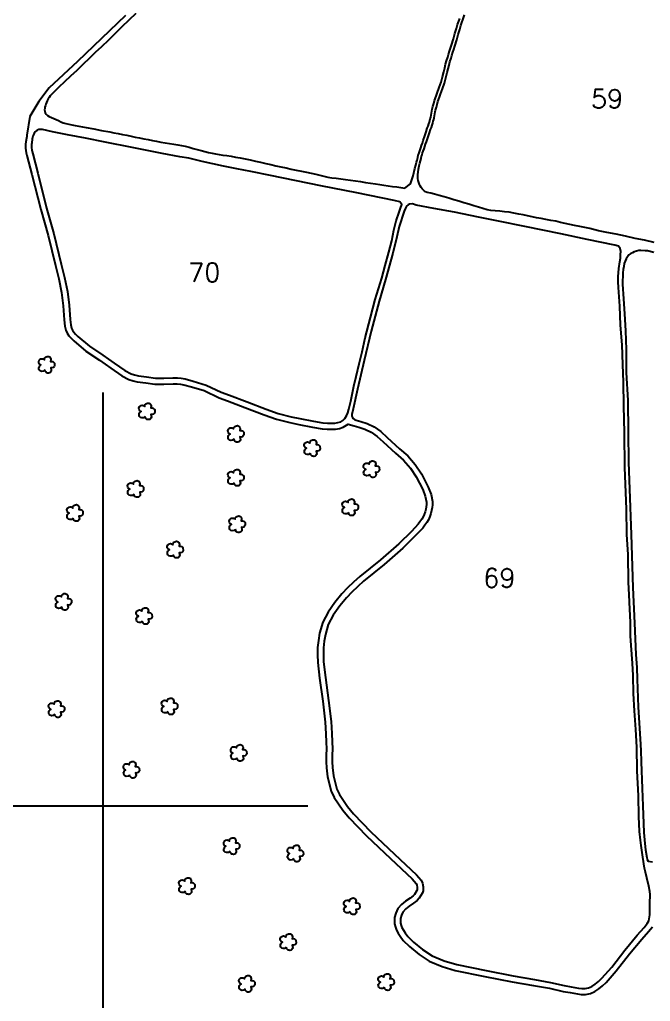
# Model space of a CAD drawing. Extents: x 753852 to 757564, y 7817516 to 7820141.
# Drawn here: x 754378 to 754925, y 7818280 to 7819131 of the extents above; entities that cross this region are included whole.
import ezdxf

# ---------------------------------------------------------------- set-up
doc = ezdxf.new("R2010")
doc.units = 0
doc.header["$MEASUREMENT"] = 0
doc.linetypes.add('CONTINUO', pattern=[0])
for name, color, linetype in [('0114000435', 1, 'Continuous'), ('_SIMBOLO ARVORE', 118, 'Continuous'), ('MALHA', 8, 'Continuous'), ('TEXTO_NUN_TAL', 7, 'Continuous')]:
    doc.layers.add(name, color=color, linetype=linetype)
for name, color, linetype, lineweight in [('0114000435057', 5, 'Continuous', 25), ('0114000435059', 5, 'Continuous', 25), ('0114000435068', 5, 'Continuous', 25), ('0114000435069', 5, 'Continuous', 25), ('0114000435070', 5, 'Continuous', 25)]:
    doc.layers.add(name, color=color, linetype=linetype, lineweight=lineweight)
doc.styles.add('ROMANS', font='romans')

msp = doc.modelspace()

# ---------------------------------------------------------------- linework, layer by layer
at = {"layer": '0114000435', "linetype": 'ByBlock'}
msp.add_lwpolyline([(754469.66, 7819134.79), (754428.24, 7819094.71), (754403.63, 7819071.91), (754394.74, 7819060.28), (754386.9, 7819047.19), (754384.12, 7819031.03), (754384.23, 7819030.42), (754384.1, 7819029.8), (754383.86, 7819028.28), (754383.41, 7819025.11), (754383.19, 7819023.22), (754383.16, 7819019.66), (754383.41, 7819017.66), (754383.75, 7819015.8), (754384.29, 7819013.54), (754388.61, 7818996.84), (754396.32, 7818966.48), (754402.71, 7818944.07), (754409.05, 7818918.06), (754411.87, 7818906.46), (754414.34, 7818894.61), (754415.73, 7818883.22), (754416.63, 7818870.93), (754417.13, 7818865.65), (754418.08, 7818862.14), (754419.07, 7818859.54), (754420.76, 7818857.14), (754422.62, 7818854.98), (754424.91, 7818852.74), (754435.33, 7818843.94), (754447.29, 7818836.14), (754457.01, 7818829.16), (754466.45, 7818822.52), (754472.72, 7818819.25), (754476.27, 7818818.25), (754479.98, 7818817.4), (754487.31, 7818816.37), (754495.3, 7818815.18), (754503.02, 7818815.22), (754510.95, 7818815.65), (754514.49, 7818815.69), (754517.3, 7818815.33), (754520.2, 7818814.78), (754526.95, 7818812.92), (754537.87, 7818809.63), (754550.79, 7818803.39), (754558.2, 7818800.79), (754573.24, 7818794.98), (754589.98, 7818788.62), (754600.59, 7818784.98), (754612.06, 7818782), (754619.81, 7818780.32), (754631.76, 7818778.01), (754640.19, 7818776.64), (754644.37, 7818776.28), (754648.14, 7818776.13), (754651.71, 7818776.31), (754655.16, 7818776.9), (754658.44, 7818778.03), (754662.69, 7818780.7), (754668, 7818779.26), (754672.04, 7818778.05), (754677.23, 7818776.32), (754682.55, 7818773.69), (754687.77, 7818770.05), (754693, 7818765.29), (754703.74, 7818755.42), (754710.73, 7818749.33), (754716.75, 7818742.52), (754721.69, 7818735.02), (754727.35, 7818723.89), (754729.48, 7818718.31), (754730.5, 7818713.06), (754730.48, 7818711.04), (754730.29, 7818708.97), (754729.94, 7818706.82), (754729.42, 7818704.6), (754728.64, 7818702.36), (754727.68, 7818700.2), (754726.5, 7818698.26), (754724.91, 7818696.11), (754723.27, 7818693.93), (754717.44, 7818687.64), (754706.58, 7818676.9), (754690.57, 7818663.04), (754672.71, 7818648.56), (754667.45, 7818643.81), (754662.14, 7818638.75), (754657.22, 7818633.6), (754651.22, 7818626.19), (754645.26, 7818617.73), (754640.65, 7818608.98), (754637.88, 7818599.47), (754636.87, 7818593.19), (754636.25, 7818587.19), (754635.99, 7818580.83), (754636.27, 7818574.12), (754637.83, 7818560.46), (754640.62, 7818540.61), (754642.7, 7818522.52), (754643.24, 7818512.32), (754643.6, 7818504.98), (754643.83, 7818499.25), (754643.74, 7818493.86), (754643.6, 7818488.07), (754643.81, 7818482.73), (754644.91, 7818474.88), (754648.08, 7818462.54), (754650.64, 7818457.25), (754658.05, 7818446.08), (754663.49, 7818439.47), (754678.69, 7818423.76), (754699.31, 7818404.2), (754718.27, 7818386.56), (754721.63, 7818382.56), (754722.24, 7818381.29), (754722.53, 7818379.51), (754722.46, 7818377.17), (754722.27, 7818376.67), (754720.18, 7818373.1), (754718.9, 7818371.77), (754716.31, 7818369.76), (754712.39, 7818367.2), (754709.03, 7818364.45), (754705.86, 7818360.81), (754703.88, 7818356.99), (754702.97, 7818353.22), (754702.76, 7818350.61), (754702.96, 7818347.62), (754703.62, 7818344.67), (754704.54, 7818342.24), (754706.02, 7818339.56), (754707.69, 7818336.89), (754710.43, 7818333.21), (754715.72, 7818327.97), (754724.18, 7818321.12), (754732.94, 7818315.35), (754744.03, 7818310.57), (754755.49, 7818307.27), (754781.18, 7818302.03), (754804.75, 7818297.34), (754823.16, 7818294.29), (754837.05, 7818291.81), (754848.93, 7818289.15), (754854.92, 7818288.04), (754861.38, 7818286.87), (754864.66, 7818286.45), (754868.39, 7818286.28), (754872.6, 7818287.16), (754876.3, 7818288.94), (754879.88, 7818291.23), (754883.13, 7818293.93), (754886.16, 7818296.86), (754895.03, 7818306.83), (754906.51, 7818321.69), (754917.05, 7818334.34), (754923.04, 7818341.05), (754926.28, 7818345.07)], dxfattribs=at)
at = {"layer": '0114000435057'}
msp.add_lwpolyline([(754478.82, 7819136.3), (754472.58, 7819130.55), (754466.43, 7819124.89), (754460.73, 7819119.13), (754454.89, 7819113.24), (754449.01, 7819107.69), (754443.58, 7819102.62), (754438.27, 7819097.59), (754433, 7819092.52), (754427.61, 7819087.14), (754422.04, 7819082.06), (754416.79, 7819077.17), (754412.04, 7819072.55), (754407.86, 7819068.54), (754406.09, 7819066.8), (754404.6, 7819065.19), (754403.53, 7819063.75), (754402.73, 7819062.36), (754401.98, 7819060.78), (754401.36, 7819059.31), (754400.8, 7819058.01), (754400.38, 7819056.6), (754399.97, 7819055.21), (754399.71, 7819054.1), (754399.58, 7819052.99), (754399.72, 7819051.79), (754400.1, 7819050.49), (754400.88, 7819049.23), (754402.22, 7819048.09), (754403.73, 7819047.26), (754405.56, 7819046.45), (754407.6, 7819045.55), (754409.6, 7819044.61), (754411.56, 7819043.63), (754413.62, 7819042.63), (754415.64, 7819041.83), (754417.94, 7819041.14), (754420.57, 7819040.54), (754423.27, 7819040), (754426.1, 7819039.4), (754429.19, 7819038.8), (754435.8, 7819037.67), (754442.4, 7819036.48), (754449.02, 7819035.2), (754456.06, 7819033.8), (754459.64, 7819033.1), (754463.29, 7819032.4), (754467.03, 7819031.71), (754470.82, 7819030.96), (754474.55, 7819030.14), (754478.22, 7819029.34), (754481.84, 7819028.63), (754485.59, 7819027.92), (754489.44, 7819027.17), (754493.22, 7819026.38), (754496.74, 7819025.73), (754500.29, 7819025.07), (754504.05, 7819024.43), (754507.95, 7819023.78), (754511.67, 7819023.16), (754515.02, 7819022.61), (754518.16, 7819022.13), (754521.47, 7819021.47), (754524.87, 7819020.57), (754528.31, 7819019.57), (754531.87, 7819018.61), (754535.33, 7819017.67), (754538.54, 7819016.88), (754541.63, 7819016.01), (754544.76, 7819015.28), (754547.86, 7819014.72), (754550.92, 7819014.19), (754554.08, 7819013.79), (754557.52, 7819013.35), (754561.34, 7819012.74), (754565.2, 7819012), (754569.03, 7819011.25), (754573.32, 7819010.42), (754577.84, 7819009.52), (754582.32, 7819008.56), (754586.8, 7819007.54), (754591.28, 7819006.52), (754595.63, 7819005.54), (754600.02, 7819004.5), (754604.43, 7819003.55), (754608.83, 7819002.61), (754613.19, 7819001.63), (754617.69, 7819000.68), (754622.25, 7818999.72), (754626.46, 7818998.89), (754630.57, 7818998.07), (754634.53, 7818997.19), (754638.08, 7818996.29), (754641.48, 7818995.36), (754644.94, 7818994.58), (754648.47, 7818994.11), (754652.31, 7818993.71), (754656.27, 7818993.23), (754660.36, 7818992.66), (754664.6, 7818992.02), (754669, 7818991.4), (754673.42, 7818990.75), (754677.78, 7818990.11), (754682.15, 7818989.46), (754686.31, 7818988.83), (754690.06, 7818988.23), (754693.69, 7818987.66), (754697.34, 7818987.15), (754701.17, 7818986.6), (754704.85, 7818986.14), (754708.39, 7818985.67), (754711.77, 7818985.19), (754716.65, 7818988.87), (754719.1, 7818995.88), (754720.6, 7819002.01), (754721.22, 7819005.1), (754721.87, 7819007.58), (754722.39, 7819009.49), (754722.95, 7819011.64), (754723.43, 7819013.57), (754723.91, 7819014.96), (754724.38, 7819016.53), (754724.95, 7819018.18), (754725.58, 7819020.18), (754726.24, 7819022.2), (754726.96, 7819024.22), (754727.73, 7819026.34), (754729.1, 7819030.44), (754730.28, 7819033.95), (754731.26, 7819036.99), (754731.96, 7819038.81), (754732.63, 7819040.79), (754733.17, 7819042.32), (754733.57, 7819043.77), (754733.88, 7819045.14), (754734.19, 7819046.71), (754734.51, 7819048.43), (754734.83, 7819050.14), (754735.12, 7819051.83), (754735.56, 7819053.51), (754736.19, 7819055.92), (754736.83, 7819058.41), (754737.6, 7819061.16), (754738.95, 7819064.84), (754739.92, 7819067.48), (754741.61, 7819072.19), (754743.22, 7819076.9), (754744.52, 7819081.54), (754745.64, 7819085.93), (754746.41, 7819089.25), (754747.17, 7819092.45), (754748.02, 7819095.47), (754748.96, 7819098.58), (754749.63, 7819100.89), (754750.52, 7819103.74), (754751.36, 7819106.27), (754752.13, 7819108.93), (754753.9, 7819114.48), (754755.23, 7819119.2), (754756.46, 7819123.45), (754757.5, 7819126.84), (754758.46, 7819129.67), (754759.31, 7819131.97)], dxfattribs=at)
at = {"layer": '0114000435059'}
msp.add_lwpolyline([(754927.74, 7818938.11), (754919.61, 7818939.94), (754911.35, 7818941.6), (754903, 7818943.4), (754894.93, 7818945.12), (754886.88, 7818946.62), (754879.66, 7818948.2), (754872.01, 7818950.01), (754863.36, 7818951.74), (754858.94, 7818952.66), (754854.67, 7818953.61), (754850.68, 7818954.55), (754846.68, 7818955.47), (754842.53, 7818956.43), (754838.34, 7818957.21), (754834.09, 7818957.99), (754829.9, 7818958.77), (754825.96, 7818959.52), (754822.12, 7818960.29), (754818.15, 7818961.1), (754814.28, 7818961.93), (754810.45, 7818962.7), (754806.31, 7818963.51), (754802.12, 7818964.19), (754798.13, 7818964.67), (754794.08, 7818965.1), (754790.03, 7818965.41), (754786.45, 7818965.69), (754783.04, 7818966.32), (754779.47, 7818967.35), (754775.65, 7818968.59), (754771.61, 7818969.87), (754767.38, 7818971.15), (754763, 7818972.5), (754758.56, 7818973.77), (754754.25, 7818975.05), (754749.95, 7818976.34), (754745.8, 7818977.49), (754741.49, 7818978.75), (754737.59, 7818979.84), (754734.2, 7818980.67), (754731.18, 7818981.4), (754729.62, 7818982), (754728.82, 7818982.56), (754727.87, 7818983.45), (754726.89, 7818984.5), (754726, 7818985.72), (754725.22, 7818986.99), (754724.49, 7818988.39), (754723.92, 7818989.91), (754723.43, 7818991.6), (754723.18, 7818993.41), (754723.02, 7818995.09), (754723.02, 7818996.93), (754723.24, 7818998.97), (754723.57, 7819001.53), (754724.14, 7819004.43), (754724.77, 7819006.8), (754725.29, 7819008.72), (754725.86, 7819010.9), (754726.31, 7819012.71), (754726.77, 7819014.05), (754727.24, 7819015.62), (754727.8, 7819017.24), (754728.43, 7819019.26), (754729.08, 7819021.23), (754729.78, 7819023.21), (754730.56, 7819025.35), (754731.94, 7819029.49), (754733.13, 7819033.01), (754734.09, 7819035.99), (754734.78, 7819037.79), (754735.46, 7819039.81), (754736.04, 7819041.43), (754736.48, 7819043.04), (754736.81, 7819044.51), (754737.13, 7819046.15), (754737.46, 7819047.87), (754737.78, 7819049.6), (754738.06, 7819051.2), (754738.46, 7819052.76), (754739.09, 7819055.17), (754739.73, 7819057.63), (754740.46, 7819060.24), (754741.77, 7819063.8), (754742.74, 7819066.45), (754744.44, 7819071.2), (754746.08, 7819076.01), (754747.42, 7819080.76), (754748.56, 7819085.23), (754749.33, 7819088.56), (754750.08, 7819091.7), (754750.9, 7819094.63), (754751.84, 7819097.72), (754752.51, 7819100.03), (754753.37, 7819102.82), (754754.23, 7819105.38), (754755, 7819108.06), (754756.77, 7819113.62), (754758.11, 7819118.38), (754759.33, 7819122.59), (754760.36, 7819125.92), (754761.29, 7819128.67), (754762.15, 7819130.99), (754763.54, 7819135.32)], dxfattribs=at)
at = {"layer": '0114000435068', "linetype": 'ByBlock'}
msp.add_lwpolyline([(754927.63, 7818929.36), (754921.93, 7818930.78), (754920.06, 7818930.79), (754916.29, 7818931.13), (754914.44, 7818930.95), (754910.57, 7818929.9), (754909.01, 7818929.19), (754907.51, 7818928.36), (754906.01, 7818927.22), (754904.66, 7818925.69), (754903.52, 7818923.88), (754902.68, 7818921.92), (754901.99, 7818919.79), (754901.44, 7818917.32), (754900.97, 7818914.56), (754900.66, 7818911.69), (754900.4, 7818902.03), (754901.34, 7818889.24), (754902, 7818876.1), (754903.1, 7818861.4), (754903.49, 7818845.22), (754903.58, 7818825.41), (754904.96, 7818801.16), (754905.22, 7818773.6), (754905.58, 7818747.71), (754906.59, 7818724.38), (754907.78, 7818684.93), (754909.23, 7818638.99), (754910.82, 7818608.19), (754912.03, 7818581.02), (754912.84, 7818569.87), (754913.02, 7818559.62), (754913.93, 7818535.28), (754915.83, 7818508.01), (754916.43, 7818497.8), (754916.71, 7818487.94), (754917.35, 7818464.77), (754918.08, 7818450.01), (754918.54, 7818434.61), (754918.88, 7818426.75), (754919.73, 7818417.3), (754920.43, 7818411.91), (754921.42, 7818404.98), (754921.69, 7818403.53), (754922.54, 7818402.04), (754926.46, 7818401.26)], dxfattribs=at)
at = {"layer": '0114000435069', "linetype": 'ByBlock'}
msp.add_lwpolyline([(754893.82, 7818935.8), (754869.83, 7818940.49), (754846.98, 7818945.47), (754815.7, 7818951.96), (754792.99, 7818956.53), (754775.61, 7818959.84), (754754.9, 7818964.16), (754736.87, 7818967.61), (754721.6, 7818970.41), (754718.42, 7818971.4), (754715.83, 7818971.19), (754714.57, 7818970.7), (754713.36, 7818969.58), (754712.38, 7818967.79), (754711.35, 7818965.23), (754706.94, 7818951.86), (754704.81, 7818942.94), (754701.31, 7818928.82), (754695.11, 7818905.94), (754689.45, 7818887.31), (754682.67, 7818861.04), (754676.54, 7818835.87), (754670.75, 7818810.8), (754666.94, 7818793.79), (754665.9, 7818789.03), (754665.9, 7818787.6), (754666.31, 7818786.39), (754666.92, 7818785.6), (754668.14, 7818784.7), (754669.58, 7818784.21), (754673.61, 7818783), (754679.21, 7818781.13), (754685.2, 7818778.17), (754691.01, 7818774.11), (754696.5, 7818769.12), (754707.2, 7818759.29), (754714.39, 7818753.02), (754720.88, 7818745.69), (754726.18, 7818737.64), (754732.11, 7818726), (754734.49, 7818719.73), (754735.69, 7818713.54), (754735.67, 7818710.77), (754735.44, 7818708.31), (754735.03, 7818705.81), (754734.41, 7818703.15), (754733.47, 7818700.46), (754732.29, 7818697.79), (754730.81, 7818695.36), (754729.07, 7818693), (754727.25, 7818690.59), (754721.17, 7818684.03), (754710.11, 7818673.09), (754693.9, 7818659.06), (754676.08, 7818644.62), (754670.98, 7818640), (754665.81, 7818635.07), (754661.12, 7818630.17), (754655.36, 7818623.06), (754649.7, 7818615.02), (754645.49, 7818607.03), (754642.96, 7818598.32), (754642.01, 7818592.51), (754641.43, 7818586.82), (754641.18, 7818580.83), (754641.45, 7818574.53), (754642.98, 7818561.12), (754645.77, 7818541.26), (754647.88, 7818522.95), (754648.42, 7818512.58), (754648.78, 7818505.21), (754649.03, 7818499.31), (754648.93, 7818493.75), (754648.79, 7818488.11), (754648.99, 7818483.2), (754650.01, 7818475.89), (754652.98, 7818464.34), (754655.16, 7818459.83), (754662.23, 7818449.17), (754667.37, 7818442.92), (754682.35, 7818427.45), (754702.86, 7818407.98), (754722.04, 7818390.14), (754726.03, 7818385.39), (754727.24, 7818382.87), (754727.73, 7818379.85), (754727.62, 7818376.13), (754726.96, 7818374.41), (754724.34, 7818369.95), (754722.38, 7818367.9), (754719.33, 7818365.53), (754715.46, 7818363), (754712.65, 7818360.71), (754710.18, 7818357.87), (754708.78, 7818355.16), (754708.11, 7818352.4), (754707.97, 7818350.57), (754708.11, 7818348.36), (754708.6, 7818346.17), (754709.26, 7818344.43), (754710.5, 7818342.19), (754711.98, 7818339.82), (754714.36, 7818336.62), (754719.18, 7818331.84), (754727.24, 7818325.32), (754735.41, 7818319.93), (754745.79, 7818315.47), (754756.73, 7818312.31), (754782.21, 7818307.12), (754805.68, 7818302.45), (754824.04, 7818299.41), (754838.07, 7818296.9), (754849.97, 7818294.24), (754855.85, 7818293.14), (754862.18, 7818292), (754865.12, 7818291.62), (754867.96, 7818291.49), (754870.92, 7818292.11), (754873.77, 7818293.48), (754876.81, 7818295.43), (754879.66, 7818297.8), (754882.42, 7818300.46), (754891.03, 7818310.14), (754902.46, 7818324.94), (754913.12, 7818337.73), (754919.08, 7818344.41), (754921.9, 7818347.91), (754923.11, 7818350.26), (754924.19, 7818355.31), (754924.22, 7818357.6), (754924, 7818365.18), (754924.49, 7818373), (754924.1, 7818375.75), (754923.28, 7818380.21), (754921.45, 7818387.54), (754920.28, 7818392.27), (754919.6, 7818395.93), (754918.09, 7818405.47), (754916.55, 7818415.6), (754916, 7818420), (754915.23, 7818427.74), (754914.67, 7818440.55), (754914.19, 7818458.47), (754913.09, 7818480.24), (754912.83, 7818500.74), (754911.91, 7818515.89), (754910.68, 7818532.26), (754909.81, 7818547.19), (754909.51, 7818562.86), (754909.18, 7818573.4), (754907.81, 7818588.85), (754907.39, 7818597.28), (754907.22, 7818609.04), (754906.81, 7818620.35), (754906.19, 7818632.78), (754905.67, 7818643.81), (754905.19, 7818667.6), (754904.25, 7818684.94), (754903.77, 7818706.83), (754902.53, 7818743.03), (754902.08, 7818773.19), (754901.7, 7818796.36), (754901.25, 7818817.08), (754900.65, 7818832.41), (754900.21, 7818849.28), (754898.8, 7818866.39), (754898.1, 7818882.9), (754896.9, 7818899.06), (754896.67, 7818903.88), (754896.66, 7818908.24), (754897.23, 7818915.53), (754898.07, 7818921.27), (754898.55, 7818924.38), (754898.81, 7818927.51), (754898.88, 7818930.32), (754898.34, 7818932.87), (754897.02, 7818934.88)], close=True, dxfattribs=at)
at = {"layer": '0114000435070'}
msp.add_lwpolyline([(754702.65, 7818974.29), (754670.07, 7818981.18), (754639, 7818987.24), (754595.25, 7818996.16), (754578.28, 7818999.67), (754566.34, 7819001.96), (754554.73, 7819004.05), (754536.19, 7819008.3), (754524.63, 7819010.95), (754516.94, 7819012.26), (754501.58, 7819015.05), (754475.6, 7819020.31), (754452.04, 7819024.87), (754435.19, 7819028.52), (754419.55, 7819031.42), (754406.36, 7819034), (754397.68, 7819035.87), (754394.51, 7819035.82), (754393.32, 7819035.41), (754391.41, 7819033.91), (754390.51, 7819032.68), (754389.88, 7819031.38), (754389.46, 7819030.14), (754389.21, 7819028.88), (754388.99, 7819027.5), (754388.56, 7819024.45), (754388.38, 7819022.91), (754388.36, 7819019.96), (754388.54, 7819018.45), (754388.83, 7819016.88), (754389.33, 7819014.79), (754393.64, 7818998.13), (754401.33, 7818967.83), (754407.73, 7818945.4), (754414.09, 7818919.29), (754416.93, 7818907.6), (754419.46, 7818895.45), (754420.9, 7818883.72), (754421.8, 7818871.37), (754422.25, 7818866.57), (754423.02, 7818863.75), (754423.69, 7818862), (754424.86, 7818860.33), (754426.41, 7818858.54), (754428.4, 7818856.59), (754438.43, 7818848.11), (754450.22, 7818840.43), (754460.02, 7818833.39), (754469.16, 7818826.96), (754474.65, 7818824.1), (754477.56, 7818823.28), (754480.93, 7818822.5), (754488.05, 7818821.5), (754495.67, 7818820.37), (754502.87, 7818820.41), (754510.78, 7818820.84), (754514.78, 7818820.88), (754518.11, 7818820.46), (754521.38, 7818819.84), (754528.39, 7818817.91), (754539.76, 7818814.48), (754552.78, 7818808.19), (754560, 7818805.66), (754575.09, 7818799.83), (754591.74, 7818793.5), (754602.08, 7818789.96), (754613.26, 7818787.05), (754620.86, 7818785.41), (754632.67, 7818783.12), (754640.83, 7818781.79), (754644.69, 7818781.46), (754648.11, 7818781.33), (754651.14, 7818781.48), (754653.87, 7818781.94), (754656.23, 7818782.76), (754658.05, 7818783.84), (754659.69, 7818785.4), (754661.19, 7818787.68), (754662.41, 7818790.48), (754663.37, 7818793.5), (754665.01, 7818800.39), (754667.66, 7818813.47), (754669.61, 7818821.97), (754672.34, 7818832.8), (754674.78, 7818843.29), (754677.49, 7818855.5), (754682.05, 7818872.99), (754686.06, 7818888.57), (754691.8, 7818907), (754694.87, 7818918.14), (754697.89, 7818929.57), (754700.65, 7818939.6), (754701.43, 7818944.2), (754702.4, 7818948.74), (754704.36, 7818956.89), (754706.76, 7818964.43), (754707.92, 7818967.87), (754709.07, 7818970.97), (754707.46, 7818973.36)], close=True, dxfattribs=at)
at = {"layer": '_SIMBOLO ARVORE', "linetype": 'CONTINUO'}
for points in [[(754399.83, 7818827.58, 0), (754398.58, 7818826.54, 0), (754397, 7818826.35, 0), (754395.87, 7818826.79, 0), (754395.07, 7818827.58, 0), (754394.74, 7818828.48, 0), (754394.65, 7818829.81, 0), (754395.08, 7818830.65, 0), (754395.54, 7818831.27, 0), (754396.45, 7818831.89, 0), (754395.87, 7818832.08, 0), (754395.3, 7818832.55, 0), (754394.63, 7818833.61, 0), (754394.5, 7818834.87, 0), (754394.99, 7818836.18, 0), (754395.5, 7818836.66, 0), (754396.43, 7818837.22, 0), (754397.41, 7818837.35, 0), (754398.19, 7818837.24, 0), (754398.8, 7818836.96, 0), (754399.48, 7818836.35, 0), (754399.68, 7818837.51, 0), (754399.86, 7818837.97, 0), (754400.36, 7818838.61, 0), (754401.11, 7818838.88, 0), (754401.85, 7818839.21, 0), (754402.67, 7818839.29, 0), (754403.45, 7818839.17, 0), (754404.09, 7818838.84, 0), (754404.56, 7818838.33, 0), (754404.97, 7818837.52, 0), (754405.13, 7818836.61, 0), (754404.76, 7818834.99, 0), (754405.89, 7818835.01, 0), (754406.83, 7818834.79, 0), (754407.71, 7818834.09, 0), (754408.2, 7818833.53, 0), (754408.33, 7818831.3, 0), (754407.79, 7818830.31, 0), (754407.06, 7818829.64, 0), (754405.92, 7818829.34, 0), (754404.92, 7818829.43, 0), (754405.46, 7818827.35, 0), (754405.21, 7818826.47, 0), (754404.61, 7818825.62, 0), (754403.95, 7818825.09, 0), (754403.01, 7818824.86, 0), (754402.08, 7818824.92, 0), (754401.38, 7818825.12, 0), (754400.58, 7818825.9, 0), (754400.04, 7818826.61, 0), (754399.87, 7818827.69, 0)], [(754486.71, 7818787.22, 0), (754485.47, 7818786.18, 0), (754483.89, 7818786, 0), (754482.76, 7818786.43, 0), (754481.96, 7818787.22, 0), (754481.63, 7818788.12, 0), (754481.54, 7818789.45, 0), (754481.97, 7818790.29, 0), (754482.42, 7818790.91, 0), (754483.33, 7818791.53, 0), (754482.75, 7818791.72, 0), (754482.18, 7818792.19, 0), (754481.51, 7818793.25, 0), (754481.39, 7818794.51, 0), (754481.87, 7818795.83, 0), (754482.38, 7818796.3, 0), (754483.31, 7818796.87, 0), (754484.29, 7818797, 0), (754485.07, 7818796.88, 0), (754485.69, 7818796.6, 0), (754486.36, 7818796, 0), (754486.57, 7818797.15, 0), (754486.74, 7818797.61, 0), (754487.25, 7818798.25, 0), (754488, 7818798.53, 0), (754488.73, 7818798.85, 0), (754489.56, 7818798.93, 0), (754490.34, 7818798.82, 0), (754490.97, 7818798.48, 0), (754491.44, 7818797.97, 0), (754491.86, 7818797.16, 0), (754492.02, 7818796.25, 0), (754491.64, 7818794.64, 0), (754492.78, 7818794.65, 0), (754493.71, 7818794.43, 0), (754494.59, 7818793.73, 0), (754495.08, 7818793.17, 0), (754495.22, 7818790.95, 0), (754494.67, 7818789.95, 0), (754493.95, 7818789.29, 0), (754492.81, 7818788.98, 0), (754491.81, 7818789.07, 0), (754492.34, 7818786.99, 0), (754492.1, 7818786.11, 0), (754491.5, 7818785.26, 0), (754490.83, 7818784.74, 0), (754489.89, 7818784.51, 0), (754488.96, 7818784.56, 0), (754488.27, 7818784.76, 0), (754487.46, 7818785.55, 0), (754486.92, 7818786.26, 0), (754486.75, 7818787.33, 0)], [(754563.81, 7818767.66, 0), (754562.56, 7818766.61, 0), (754560.98, 7818766.43, 0), (754559.85, 7818766.87, 0), (754559.05, 7818767.65, 0), (754558.72, 7818768.55, 0), (754558.63, 7818769.88, 0), (754559.06, 7818770.72, 0), (754559.52, 7818771.35, 0), (754560.43, 7818771.96, 0), (754559.85, 7818772.15, 0), (754559.28, 7818772.62, 0), (754558.6, 7818773.68, 0), (754558.48, 7818774.94, 0), (754558.97, 7818776.26, 0), (754559.48, 7818776.73, 0), (754560.41, 7818777.3, 0), (754561.39, 7818777.43, 0), (754562.17, 7818777.32, 0), (754562.78, 7818777.03, 0), (754563.46, 7818776.43, 0), (754563.66, 7818777.58, 0), (754563.83, 7818778.04, 0), (754564.34, 7818778.68, 0), (754565.09, 7818778.96, 0), (754565.83, 7818779.28, 0), (754566.65, 7818779.36, 0), (754567.43, 7818779.25, 0), (754568.07, 7818778.91, 0), (754568.54, 7818778.4, 0), (754568.95, 7818777.59, 0), (754569.11, 7818776.68, 0), (754568.74, 7818775.07, 0), (754569.87, 7818775.09, 0), (754570.81, 7818774.86, 0), (754571.69, 7818774.16, 0), (754572.18, 7818773.6, 0), (754572.31, 7818771.38, 0), (754571.77, 7818770.38, 0), (754571.04, 7818769.72, 0), (754569.9, 7818769.41, 0), (754568.9, 7818769.5, 0), (754569.44, 7818767.43, 0), (754569.19, 7818766.54, 0), (754568.59, 7818765.69, 0), (754567.93, 7818765.17, 0), (754566.99, 7818764.94, 0), (754566.06, 7818764.99, 0), (754565.36, 7818765.19, 0), (754564.56, 7818765.98, 0), (754564.01, 7818766.69, 0), (754563.85, 7818767.76, 0)], [(754629.89, 7818755.43, 0), (754628.64, 7818754.38, 0), (754627.06, 7818754.2, 0), (754625.93, 7818754.64, 0), (754625.13, 7818755.42, 0), (754624.8, 7818756.32, 0), (754624.71, 7818757.65, 0), (754625.14, 7818758.49, 0), (754625.6, 7818759.12, 0), (754626.51, 7818759.73, 0), (754625.93, 7818759.92, 0), (754625.36, 7818760.39, 0), (754624.69, 7818761.45, 0), (754624.56, 7818762.71, 0), (754625.05, 7818764.03, 0), (754625.56, 7818764.5, 0), (754626.49, 7818765.07, 0), (754627.47, 7818765.2, 0), (754628.25, 7818765.09, 0), (754628.86, 7818764.8, 0), (754629.54, 7818764.2, 0), (754629.74, 7818765.35, 0), (754629.92, 7818765.81, 0), (754630.42, 7818766.45, 0), (754631.17, 7818766.73, 0), (754631.91, 7818767.05, 0), (754632.73, 7818767.13, 0), (754633.51, 7818767.02, 0), (754634.15, 7818766.68, 0), (754634.62, 7818766.17, 0), (754635.03, 7818765.36, 0), (754635.19, 7818764.45, 0), (754634.82, 7818762.84, 0), (754635.95, 7818762.86, 0), (754636.89, 7818762.63, 0), (754637.77, 7818761.93, 0), (754638.26, 7818761.37, 0), (754638.39, 7818759.15, 0), (754637.85, 7818758.15, 0), (754637.12, 7818757.49, 0), (754635.98, 7818757.18, 0), (754634.98, 7818757.27, 0), (754635.52, 7818755.2, 0), (754635.27, 7818754.31, 0), (754634.67, 7818753.47, 0), (754634.01, 7818752.94, 0), (754633.07, 7818752.71, 0), (754632.14, 7818752.76, 0), (754631.44, 7818752.96, 0), (754630.64, 7818753.75, 0), (754630.1, 7818754.46, 0), (754629.93, 7818755.53, 0)], [(754681.29, 7818737.08, 0), (754680.04, 7818736.04, 0), (754678.46, 7818735.85, 0), (754677.33, 7818736.29, 0), (754676.53, 7818737.08, 0), (754676.2, 7818737.98, 0), (754676.11, 7818739.31, 0), (754676.54, 7818740.15, 0), (754677, 7818740.77, 0), (754677.91, 7818741.39, 0), (754677.33, 7818741.57, 0), (754676.76, 7818742.05, 0), (754676.08, 7818743.11, 0), (754675.96, 7818744.37, 0), (754676.45, 7818745.68, 0), (754676.96, 7818746.16, 0), (754677.89, 7818746.72, 0), (754678.86, 7818746.85, 0), (754679.64, 7818746.74, 0), (754680.26, 7818746.46, 0), (754680.94, 7818745.85, 0), (754681.14, 7818747.01, 0), (754681.31, 7818747.47, 0), (754681.82, 7818748.11, 0), (754682.57, 7818748.38, 0), (754683.3, 7818748.71, 0), (754684.13, 7818748.79, 0), (754684.91, 7818748.67, 0), (754685.55, 7818748.34, 0), (754686.02, 7818747.83, 0), (754686.43, 7818747.01, 0), (754686.59, 7818746.11, 0), (754686.22, 7818744.49, 0), (754687.35, 7818744.51, 0), (754688.28, 7818744.29, 0), (754689.17, 7818743.59, 0), (754689.66, 7818743.03, 0), (754689.79, 7818740.8, 0), (754689.24, 7818739.81, 0), (754688.52, 7818739.14, 0), (754687.38, 7818738.84, 0), (754686.38, 7818738.93, 0), (754686.91, 7818736.85, 0), (754686.67, 7818735.97, 0), (754686.07, 7818735.12, 0), (754685.41, 7818734.59, 0), (754684.47, 7818734.36, 0), (754683.54, 7818734.42, 0), (754682.84, 7818734.62, 0), (754682.04, 7818735.4, 0), (754681.49, 7818736.11, 0), (754681.33, 7818737.19, 0)], [(754563.81, 7818729.74, 0), (754562.56, 7818728.7, 0), (754560.98, 7818728.51, 0), (754559.85, 7818728.95, 0), (754559.05, 7818729.74, 0), (754558.72, 7818730.64, 0), (754558.63, 7818731.97, 0), (754559.06, 7818732.81, 0), (754559.52, 7818733.43, 0), (754560.43, 7818734.05, 0), (754559.85, 7818734.24, 0), (754559.28, 7818734.71, 0), (754558.6, 7818735.77, 0), (754558.48, 7818737.03, 0), (754558.97, 7818738.35, 0), (754559.48, 7818738.82, 0), (754560.41, 7818739.39, 0), (754561.39, 7818739.52, 0), (754562.17, 7818739.4, 0), (754562.78, 7818739.12, 0), (754563.46, 7818738.52, 0), (754563.66, 7818739.67, 0), (754563.83, 7818740.13, 0), (754564.34, 7818740.77, 0), (754565.09, 7818741.05, 0), (754565.83, 7818741.37, 0), (754566.65, 7818741.45, 0), (754567.43, 7818741.34, 0), (754568.07, 7818741, 0), (754568.54, 7818740.49, 0), (754568.95, 7818739.68, 0), (754569.11, 7818738.77, 0), (754568.74, 7818737.16, 0), (754569.87, 7818737.17, 0), (754570.81, 7818736.95, 0), (754571.69, 7818736.25, 0), (754572.18, 7818735.69, 0), (754572.31, 7818733.47, 0), (754571.77, 7818732.47, 0), (754571.04, 7818731.81, 0), (754569.9, 7818731.5, 0), (754568.9, 7818731.59, 0), (754569.44, 7818729.51, 0), (754569.19, 7818728.63, 0), (754568.59, 7818727.78, 0), (754567.93, 7818727.26, 0), (754566.99, 7818727.03, 0), (754566.06, 7818727.08, 0), (754565.36, 7818727.28, 0), (754564.56, 7818728.07, 0), (754564.01, 7818728.78, 0), (754563.85, 7818729.85, 0)], [(754476.92, 7818719.96, 0), (754475.68, 7818718.91, 0), (754474.1, 7818718.73, 0), (754472.97, 7818719.17, 0), (754472.17, 7818719.96, 0), (754471.84, 7818720.86, 0), (754471.75, 7818722.19, 0), (754472.18, 7818723.03, 0), (754472.63, 7818723.65, 0), (754473.55, 7818724.27, 0), (754472.97, 7818724.45, 0), (754472.39, 7818724.93, 0), (754471.72, 7818725.99, 0), (754471.6, 7818727.25, 0), (754472.08, 7818728.56, 0), (754472.59, 7818729.03, 0), (754473.52, 7818729.6, 0), (754474.5, 7818729.73, 0), (754475.28, 7818729.62, 0), (754475.9, 7818729.34, 0), (754476.58, 7818728.73, 0), (754476.78, 7818729.89, 0), (754476.95, 7818730.35, 0), (754477.46, 7818730.99, 0), (754478.21, 7818731.26, 0), (754478.94, 7818731.59, 0), (754479.77, 7818731.66, 0), (754480.55, 7818731.55, 0), (754481.18, 7818731.22, 0), (754481.66, 7818730.71, 0), (754482.07, 7818729.89, 0), (754482.23, 7818728.99, 0), (754481.85, 7818727.37, 0), (754482.99, 7818727.39, 0), (754483.92, 7818727.16, 0), (754484.8, 7818726.46, 0), (754485.29, 7818725.91, 0), (754485.43, 7818723.68, 0), (754484.88, 7818722.69, 0), (754484.16, 7818722.02, 0), (754483.02, 7818721.72, 0), (754482.02, 7818721.81, 0), (754482.55, 7818719.73, 0), (754482.31, 7818718.84, 0), (754481.71, 7818718, 0), (754481.04, 7818717.47, 0), (754480.11, 7818717.24, 0), (754479.17, 7818717.3, 0), (754478.48, 7818717.5, 0), (754477.67, 7818718.28, 0), (754477.13, 7818718.99, 0), (754476.96, 7818720.07, 0)], [(754662.93, 7818704.06, 0), (754661.69, 7818703.02, 0), (754660.1, 7818702.83, 0), (754658.97, 7818703.27, 0), (754658.17, 7818704.06, 0), (754657.84, 7818704.96, 0), (754657.75, 7818706.29, 0), (754658.18, 7818707.13, 0), (754658.64, 7818707.75, 0), (754659.55, 7818708.37, 0), (754658.97, 7818708.55, 0), (754658.4, 7818709.03, 0), (754657.73, 7818710.09, 0), (754657.61, 7818711.35, 0), (754658.09, 7818712.66, 0), (754658.6, 7818713.13, 0), (754659.53, 7818713.7, 0), (754660.51, 7818713.83, 0), (754661.29, 7818713.72, 0), (754661.9, 7818713.44, 0), (754662.58, 7818712.83, 0), (754662.78, 7818713.99, 0), (754662.96, 7818714.45, 0), (754663.46, 7818715.09, 0), (754664.21, 7818715.36, 0), (754664.95, 7818715.69, 0), (754665.77, 7818715.76, 0), (754666.55, 7818715.65, 0), (754667.19, 7818715.32, 0), (754667.66, 7818714.81, 0), (754668.07, 7818713.99, 0), (754668.24, 7818713.09, 0), (754667.86, 7818711.47, 0), (754668.99, 7818711.49, 0), (754669.93, 7818711.26, 0), (754670.81, 7818710.57, 0), (754671.3, 7818710.01, 0), (754671.43, 7818707.78, 0), (754670.89, 7818706.79, 0), (754670.16, 7818706.12, 0), (754669.02, 7818705.82, 0), (754668.02, 7818705.91, 0), (754668.56, 7818703.83, 0), (754668.31, 7818702.95, 0), (754667.71, 7818702.1, 0), (754667.05, 7818701.57, 0), (754666.11, 7818701.34, 0), (754665.18, 7818701.4, 0), (754664.48, 7818701.6, 0), (754663.68, 7818702.38, 0), (754663.14, 7818703.09, 0), (754662.97, 7818704.17, 0)], [(754424.3, 7818699.17, 0), (754423.06, 7818698.12, 0), (754421.48, 7818697.94, 0), (754420.35, 7818698.38, 0), (754419.55, 7818699.17, 0), (754419.22, 7818700.07, 0), (754419.13, 7818701.4, 0), (754419.56, 7818702.24, 0), (754420.01, 7818702.86, 0), (754420.93, 7818703.48, 0), (754420.34, 7818703.66, 0), (754419.77, 7818704.13, 0), (754419.1, 7818705.19, 0), (754418.98, 7818706.46, 0), (754419.46, 7818707.77, 0), (754419.97, 7818708.24, 0), (754420.9, 7818708.81, 0), (754421.88, 7818708.94, 0), (754422.66, 7818708.83, 0), (754423.28, 7818708.54, 0), (754423.96, 7818707.94, 0), (754424.16, 7818709.09, 0), (754424.33, 7818709.56, 0), (754424.84, 7818710.2, 0), (754425.59, 7818710.47, 0), (754426.32, 7818710.8, 0), (754427.15, 7818710.87, 0), (754427.93, 7818710.76, 0), (754428.56, 7818710.43, 0), (754429.04, 7818709.92, 0), (754429.45, 7818709.1, 0), (754429.61, 7818708.2, 0), (754429.23, 7818706.58, 0), (754430.37, 7818706.6, 0), (754431.3, 7818706.37, 0), (754432.18, 7818705.67, 0), (754432.67, 7818705.11, 0), (754432.81, 7818702.89, 0), (754432.26, 7818701.89, 0), (754431.54, 7818701.23, 0), (754430.4, 7818700.93, 0), (754429.4, 7818701.02, 0), (754429.93, 7818698.94, 0), (754429.69, 7818698.05, 0), (754429.09, 7818697.21, 0), (754428.42, 7818696.68, 0), (754427.49, 7818696.45, 0), (754426.55, 7818696.51, 0), (754425.86, 7818696.71, 0), (754425.05, 7818697.49, 0), (754424.51, 7818698.2, 0), (754424.34, 7818699.28, 0)], [(754565.03, 7818689.39, 0), (754563.79, 7818688.34, 0), (754562.2, 7818688.16, 0), (754561.08, 7818688.6, 0), (754560.28, 7818689.38, 0), (754559.94, 7818690.28, 0), (754559.85, 7818691.61, 0), (754560.29, 7818692.45, 0), (754560.74, 7818693.08, 0), (754561.65, 7818693.69, 0), (754561.07, 7818693.88, 0), (754560.5, 7818694.35, 0), (754559.83, 7818695.41, 0), (754559.71, 7818696.67, 0), (754560.19, 7818697.99, 0), (754560.7, 7818698.46, 0), (754561.63, 7818699.03, 0), (754562.61, 7818699.16, 0), (754563.39, 7818699.05, 0), (754564.01, 7818698.76, 0), (754564.68, 7818698.16, 0), (754564.89, 7818699.31, 0), (754565.06, 7818699.77, 0), (754565.56, 7818700.41, 0), (754566.32, 7818700.69, 0), (754567.05, 7818701.01, 0), (754567.88, 7818701.09, 0), (754568.66, 7818700.98, 0), (754569.29, 7818700.64, 0), (754569.76, 7818700.13, 0), (754570.18, 7818699.32, 0), (754570.34, 7818698.41, 0), (754569.96, 7818696.8, 0), (754571.09, 7818696.81, 0), (754572.03, 7818696.59, 0), (754572.91, 7818695.89, 0), (754573.4, 7818695.33, 0), (754573.53, 7818693.11, 0), (754572.99, 7818692.11, 0), (754572.26, 7818691.45, 0), (754571.12, 7818691.14, 0), (754570.12, 7818691.23, 0), (754570.66, 7818689.15, 0), (754570.41, 7818688.27, 0), (754569.81, 7818687.42, 0), (754569.15, 7818686.9, 0), (754568.21, 7818686.67, 0), (754567.28, 7818686.72, 0), (754566.58, 7818686.92, 0), (754565.78, 7818687.71, 0), (754565.24, 7818688.42, 0), (754565.07, 7818689.49, 0)], [(754511.19, 7818667.37, 0), (754509.94, 7818666.33, 0), (754508.36, 7818666.14, 0), (754507.23, 7818666.58, 0), (754506.43, 7818667.37, 0), (754506.1, 7818668.27, 0), (754506.01, 7818669.6, 0), (754506.44, 7818670.44, 0), (754506.9, 7818671.06, 0), (754507.81, 7818671.68, 0), (754507.23, 7818671.86, 0), (754506.66, 7818672.34, 0), (754505.98, 7818673.4, 0), (754505.86, 7818674.66, 0), (754506.35, 7818675.97, 0), (754506.86, 7818676.45, 0), (754507.79, 7818677.01, 0), (754508.77, 7818677.14, 0), (754509.55, 7818677.03, 0), (754510.16, 7818676.75, 0), (754510.84, 7818676.14, 0), (754511.04, 7818677.3, 0), (754511.21, 7818677.76, 0), (754511.72, 7818678.4, 0), (754512.47, 7818678.67, 0), (754513.21, 7818679, 0), (754514.03, 7818679.08, 0), (754514.81, 7818678.96, 0), (754515.45, 7818678.63, 0), (754515.92, 7818678.12, 0), (754516.33, 7818677.3, 0), (754516.49, 7818676.4, 0), (754516.12, 7818674.78, 0), (754517.25, 7818674.8, 0), (754518.19, 7818674.58, 0), (754519.07, 7818673.88, 0), (754519.56, 7818673.32, 0), (754519.69, 7818671.09, 0), (754519.15, 7818670.1, 0), (754518.42, 7818669.43, 0), (754517.28, 7818669.13, 0), (754516.28, 7818669.22, 0), (754516.81, 7818667.14, 0), (754516.57, 7818666.26, 0), (754515.97, 7818665.41, 0), (754515.31, 7818664.88, 0), (754514.37, 7818664.65, 0), (754513.44, 7818664.71, 0), (754512.74, 7818664.91, 0), (754511.94, 7818665.69, 0), (754511.39, 7818666.4, 0), (754511.23, 7818667.48, 0)], [(754414.51, 7818622.12, 0), (754413.27, 7818621.08, 0), (754411.69, 7818620.89, 0), (754410.56, 7818621.33, 0), (754409.76, 7818622.12, 0), (754409.43, 7818623.02, 0), (754409.34, 7818624.35, 0), (754409.77, 7818625.19, 0), (754410.22, 7818625.81, 0), (754411.14, 7818626.43, 0), (754410.56, 7818626.61, 0), (754409.98, 7818627.09, 0), (754409.31, 7818628.15, 0), (754409.19, 7818629.41, 0), (754409.67, 7818630.72, 0), (754410.18, 7818631.19, 0), (754411.11, 7818631.76, 0), (754412.09, 7818631.89, 0), (754412.87, 7818631.78, 0), (754413.49, 7818631.5, 0), (754414.17, 7818630.89, 0), (754414.37, 7818632.05, 0), (754414.54, 7818632.51, 0), (754415.05, 7818633.15, 0), (754415.8, 7818633.42, 0), (754416.53, 7818633.75, 0), (754417.36, 7818633.82, 0), (754418.14, 7818633.71, 0), (754418.77, 7818633.38, 0), (754419.25, 7818632.87, 0), (754419.66, 7818632.05, 0), (754419.82, 7818631.15, 0), (754419.44, 7818629.53, 0), (754420.58, 7818629.55, 0), (754421.51, 7818629.33, 0), (754422.39, 7818628.63, 0), (754422.88, 7818628.07, 0), (754423.02, 7818625.84, 0), (754422.47, 7818624.85, 0), (754421.75, 7818624.18, 0), (754420.61, 7818623.88, 0), (754419.61, 7818623.97, 0), (754420.14, 7818621.89, 0), (754419.9, 7818621.01, 0), (754419.3, 7818620.16, 0), (754418.63, 7818619.63, 0), (754417.7, 7818619.4, 0), (754416.76, 7818619.46, 0), (754416.07, 7818619.66, 0), (754415.26, 7818620.44, 0), (754414.72, 7818621.15, 0), (754414.55, 7818622.23, 0)], [(754484.27, 7818609.89, 0), (754483.02, 7818608.85, 0), (754481.44, 7818608.66, 0), (754480.31, 7818609.1, 0), (754479.51, 7818609.89, 0), (754479.18, 7818610.79, 0), (754479.09, 7818612.12, 0), (754479.52, 7818612.96, 0), (754479.98, 7818613.58, 0), (754480.89, 7818614.2, 0), (754480.31, 7818614.38, 0), (754479.74, 7818614.86, 0), (754479.06, 7818615.92, 0), (754478.94, 7818617.18, 0), (754479.43, 7818618.49, 0), (754479.94, 7818618.96, 0), (754480.87, 7818619.53, 0), (754481.84, 7818619.66, 0), (754482.62, 7818619.55, 0), (754483.24, 7818619.27, 0), (754483.92, 7818618.66, 0), (754484.12, 7818619.82, 0), (754484.29, 7818620.28, 0), (754484.8, 7818620.92, 0), (754485.55, 7818621.19, 0), (754486.28, 7818621.52, 0), (754487.11, 7818621.6, 0), (754487.89, 7818621.48, 0), (754488.53, 7818621.15, 0), (754489, 7818620.64, 0), (754489.41, 7818619.82, 0), (754489.57, 7818618.92, 0), (754489.2, 7818617.3, 0), (754490.33, 7818617.32, 0), (754491.26, 7818617.1, 0), (754492.15, 7818616.4, 0), (754492.64, 7818615.84, 0), (754492.77, 7818613.61, 0), (754492.22, 7818612.62, 0), (754491.5, 7818611.95, 0), (754490.36, 7818611.65, 0), (754489.36, 7818611.74, 0), (754489.89, 7818609.66, 0), (754489.65, 7818608.78, 0), (754489.05, 7818607.93, 0), (754488.39, 7818607.4, 0), (754487.45, 7818607.17, 0), (754486.52, 7818607.23, 0), (754485.82, 7818607.43, 0), (754485.02, 7818608.21, 0), (754484.47, 7818608.92, 0), (754484.31, 7818610, 0)], [(754408.4, 7818529.17, 0), (754407.15, 7818528.13, 0), (754405.57, 7818527.95, 0), (754404.44, 7818528.38, 0), (754403.64, 7818529.17, 0), (754403.31, 7818530.07, 0), (754403.22, 7818531.4, 0), (754403.65, 7818532.24, 0), (754404.11, 7818532.86, 0), (754405.02, 7818533.48, 0), (754404.44, 7818533.67, 0), (754403.86, 7818534.14, 0), (754403.19, 7818535.2, 0), (754403.07, 7818536.46, 0), (754403.56, 7818537.78, 0), (754404.07, 7818538.25, 0), (754405, 7818538.82, 0), (754405.97, 7818538.95, 0), (754406.75, 7818538.84, 0), (754407.37, 7818538.55, 0), (754408.05, 7818537.95, 0), (754408.25, 7818539.1, 0), (754408.42, 7818539.56, 0), (754408.93, 7818540.2, 0), (754409.68, 7818540.48, 0), (754410.41, 7818540.8, 0), (754411.24, 7818540.88, 0), (754412.02, 7818540.77, 0), (754412.66, 7818540.43, 0), (754413.13, 7818539.92, 0), (754413.54, 7818539.11, 0), (754413.7, 7818538.2, 0), (754413.33, 7818536.59, 0), (754414.46, 7818536.6, 0), (754415.39, 7818536.38, 0), (754416.28, 7818535.68, 0), (754416.77, 7818535.12, 0), (754416.9, 7818532.9, 0), (754416.35, 7818531.9, 0), (754415.63, 7818531.24, 0), (754414.49, 7818530.93, 0), (754413.49, 7818531.02, 0), (754414.02, 7818528.94, 0), (754413.78, 7818528.06, 0), (754413.18, 7818527.21, 0), (754412.52, 7818526.69, 0), (754411.58, 7818526.46, 0), (754410.65, 7818526.51, 0), (754409.95, 7818526.71, 0), (754409.15, 7818527.5, 0), (754408.6, 7818528.21, 0), (754408.43, 7818529.28, 0)], [(754506.29, 7818531.62, 0), (754505.05, 7818530.57, 0), (754503.47, 7818530.39, 0), (754502.34, 7818530.83, 0), (754501.54, 7818531.62, 0), (754501.21, 7818532.52, 0), (754501.12, 7818533.85, 0), (754501.55, 7818534.69, 0), (754502, 7818535.31, 0), (754502.91, 7818535.93, 0), (754502.33, 7818536.11, 0), (754501.76, 7818536.59, 0), (754501.09, 7818537.65, 0), (754500.97, 7818538.91, 0), (754501.45, 7818540.22, 0), (754501.96, 7818540.69, 0), (754502.89, 7818541.26, 0), (754503.87, 7818541.39, 0), (754504.65, 7818541.28, 0), (754505.27, 7818541, 0), (754505.94, 7818540.39, 0), (754506.15, 7818541.55, 0), (754506.32, 7818542.01, 0), (754506.83, 7818542.65, 0), (754507.58, 7818542.92, 0), (754508.31, 7818543.25, 0), (754509.14, 7818543.32, 0), (754509.92, 7818543.21, 0), (754510.55, 7818542.88, 0), (754511.02, 7818542.37, 0), (754511.44, 7818541.55, 0), (754511.6, 7818540.65, 0), (754511.22, 7818539.03, 0), (754512.36, 7818539.05, 0), (754513.29, 7818538.82, 0), (754514.17, 7818538.13, 0), (754514.66, 7818537.57, 0), (754514.8, 7818535.34, 0), (754514.25, 7818534.35, 0), (754513.53, 7818533.68, 0), (754512.39, 7818533.38, 0), (754511.39, 7818533.47, 0), (754511.92, 7818531.39, 0), (754511.68, 7818530.5, 0), (754511.07, 7818529.66, 0), (754510.41, 7818529.13, 0), (754509.47, 7818528.9, 0), (754508.54, 7818528.96, 0), (754507.84, 7818529.16, 0), (754507.04, 7818529.94, 0), (754506.5, 7818530.65, 0), (754506.33, 7818531.73, 0)], [(754566.26, 7818491.26, 0), (754565.01, 7818490.22, 0), (754563.43, 7818490.03, 0), (754562.3, 7818490.47, 0), (754561.5, 7818491.26, 0), (754561.17, 7818492.16, 0), (754561.08, 7818493.49, 0), (754561.51, 7818494.33, 0), (754561.97, 7818494.95, 0), (754562.88, 7818495.57, 0), (754562.3, 7818495.76, 0), (754561.73, 7818496.23, 0), (754561.05, 7818497.29, 0), (754560.93, 7818498.55, 0), (754561.42, 7818499.86, 0), (754561.93, 7818500.34, 0), (754562.86, 7818500.9, 0), (754563.83, 7818501.03, 0), (754564.61, 7818500.92, 0), (754565.23, 7818500.64, 0), (754565.91, 7818500.03, 0), (754566.11, 7818501.19, 0), (754566.28, 7818501.65, 0), (754566.79, 7818502.29, 0), (754567.54, 7818502.56, 0), (754568.27, 7818502.89, 0), (754569.1, 7818502.97, 0), (754569.88, 7818502.85, 0), (754570.52, 7818502.52, 0), (754570.99, 7818502.01, 0), (754571.4, 7818501.2, 0), (754571.56, 7818500.29, 0), (754571.19, 7818498.67, 0), (754572.32, 7818498.69, 0), (754573.25, 7818498.47, 0), (754574.14, 7818497.77, 0), (754574.63, 7818497.21, 0), (754574.76, 7818494.98, 0), (754574.21, 7818493.99, 0), (754573.49, 7818493.32, 0), (754572.35, 7818493.02, 0), (754571.35, 7818493.11, 0), (754571.88, 7818491.03, 0), (754571.64, 7818490.15, 0), (754571.04, 7818489.3, 0), (754570.38, 7818488.77, 0), (754569.44, 7818488.54, 0), (754568.51, 7818488.6, 0), (754567.81, 7818488.8, 0), (754567.01, 7818489.58, 0), (754566.46, 7818490.29, 0), (754566.3, 7818491.37, 0)], [(754473.25, 7818476.59, 0), (754472.01, 7818475.54, 0), (754470.42, 7818475.36, 0), (754469.3, 7818475.8, 0), (754468.5, 7818476.58, 0), (754468.17, 7818477.48, 0), (754468.08, 7818478.81, 0), (754468.51, 7818479.65, 0), (754468.96, 7818480.28, 0), (754469.87, 7818480.89, 0), (754469.29, 7818481.08, 0), (754468.72, 7818481.55, 0), (754468.05, 7818482.61, 0), (754467.93, 7818483.87, 0), (754468.41, 7818485.19, 0), (754468.92, 7818485.66, 0), (754469.85, 7818486.23, 0), (754470.83, 7818486.36, 0), (754471.61, 7818486.25, 0), (754472.23, 7818485.96, 0), (754472.9, 7818485.36, 0), (754473.11, 7818486.51, 0), (754473.28, 7818486.97, 0), (754473.78, 7818487.61, 0), (754474.54, 7818487.89, 0), (754475.27, 7818488.21, 0), (754476.1, 7818488.29, 0), (754476.88, 7818488.18, 0), (754477.51, 7818487.84, 0), (754477.98, 7818487.33, 0), (754478.4, 7818486.52, 0), (754478.56, 7818485.61, 0), (754478.18, 7818484, 0), (754479.31, 7818484.02, 0), (754480.25, 7818483.79, 0), (754481.13, 7818483.09, 0), (754481.62, 7818482.53, 0), (754481.76, 7818480.31, 0), (754481.21, 7818479.31, 0), (754480.49, 7818478.65, 0), (754479.35, 7818478.34, 0), (754478.35, 7818478.43, 0), (754478.88, 7818476.36, 0), (754478.63, 7818475.47, 0), (754478.03, 7818474.62, 0), (754477.37, 7818474.1, 0), (754476.43, 7818473.87, 0), (754475.5, 7818473.92, 0), (754474.8, 7818474.12, 0), (754474, 7818474.91, 0), (754473.46, 7818475.62, 0), (754473.29, 7818476.69, 0)], [(754560.14, 7818410.55, 0), (754558.89, 7818409.5, 0), (754557.31, 7818409.32, 0), (754556.18, 7818409.76, 0), (754555.38, 7818410.54, 0), (754555.05, 7818411.44, 0), (754554.96, 7818412.77, 0), (754555.39, 7818413.61, 0), (754555.85, 7818414.24, 0), (754556.76, 7818414.85, 0), (754556.18, 7818415.04, 0), (754555.61, 7818415.51, 0), (754554.93, 7818416.57, 0), (754554.81, 7818417.83, 0), (754555.3, 7818419.15, 0), (754555.81, 7818419.62, 0), (754556.74, 7818420.19, 0), (754557.71, 7818420.32, 0), (754558.49, 7818420.21, 0), (754559.11, 7818419.92, 0), (754559.79, 7818419.32, 0), (754559.99, 7818420.47, 0), (754560.16, 7818420.93, 0), (754560.67, 7818421.57, 0), (754561.42, 7818421.85, 0), (754562.16, 7818422.17, 0), (754562.98, 7818422.25, 0), (754563.76, 7818422.14, 0), (754564.4, 7818421.8, 0), (754564.87, 7818421.29, 0), (754565.28, 7818420.48, 0), (754565.44, 7818419.57, 0), (754565.07, 7818417.96, 0), (754566.2, 7818417.97, 0), (754567.14, 7818417.75, 0), (754568.02, 7818417.05, 0), (754568.51, 7818416.49, 0), (754568.64, 7818414.27, 0), (754568.09, 7818413.27, 0), (754567.37, 7818412.61, 0), (754566.23, 7818412.3, 0), (754565.23, 7818412.39, 0), (754565.76, 7818410.31, 0), (754565.52, 7818409.43, 0), (754564.92, 7818408.58, 0), (754564.26, 7818408.06, 0), (754563.32, 7818407.83, 0), (754562.39, 7818407.88, 0), (754561.69, 7818408.08, 0), (754560.89, 7818408.87, 0), (754560.34, 7818409.58, 0), (754560.18, 7818410.65, 0)], [(754615.34, 7818404.14, 0), (754614.09, 7818403.09, 0), (754612.51, 7818402.91, 0), (754611.38, 7818403.35, 0), (754610.58, 7818404.13, 0), (754610.25, 7818405.04, 0), (754610.16, 7818406.37, 0), (754610.59, 7818407.21, 0), (754611.04, 7818407.83, 0), (754611.96, 7818408.45, 0), (754611.38, 7818408.63, 0), (754610.8, 7818409.1, 0), (754610.13, 7818410.16, 0), (754610.01, 7818411.43, 0), (754610.5, 7818412.74, 0), (754611.01, 7818413.21, 0), (754611.94, 7818413.78, 0), (754612.91, 7818413.91, 0), (754613.69, 7818413.8, 0), (754614.31, 7818413.51, 0), (754614.99, 7818412.91, 0), (754615.19, 7818414.06, 0), (754615.36, 7818414.52, 0), (754615.87, 7818415.16, 0), (754616.62, 7818415.44, 0), (754617.35, 7818415.77, 0), (754618.18, 7818415.84, 0), (754618.96, 7818415.73, 0), (754619.59, 7818415.4, 0), (754620.07, 7818414.89, 0), (754620.48, 7818414.07, 0), (754620.64, 7818413.16, 0), (754620.26, 7818411.55, 0), (754621.4, 7818411.57, 0), (754622.33, 7818411.34, 0), (754623.21, 7818410.64, 0), (754623.7, 7818410.08, 0), (754623.84, 7818407.86, 0), (754623.29, 7818406.86, 0), (754622.57, 7818406.2, 0), (754621.43, 7818405.9, 0), (754620.43, 7818405.98, 0), (754620.96, 7818403.91, 0), (754620.72, 7818403.02, 0), (754620.12, 7818402.18, 0), (754619.46, 7818401.65, 0), (754618.52, 7818401.42, 0), (754617.58, 7818401.48, 0), (754616.89, 7818401.67, 0), (754616.09, 7818402.46, 0), (754615.54, 7818403.17, 0), (754615.37, 7818404.25, 0)], [(754521.41, 7818375.9, 0), (754520.16, 7818374.86, 0), (754518.58, 7818374.67, 0), (754517.45, 7818375.11, 0), (754516.65, 7818375.9, 0), (754516.32, 7818376.8, 0), (754516.23, 7818378.13, 0), (754516.66, 7818378.97, 0), (754517.12, 7818379.59, 0), (754518.03, 7818380.21, 0), (754517.45, 7818380.39, 0), (754516.88, 7818380.87, 0), (754516.2, 7818381.93, 0), (754516.08, 7818383.19, 0), (754516.57, 7818384.5, 0), (754517.08, 7818384.97, 0), (754518.01, 7818385.54, 0), (754518.98, 7818385.67, 0), (754519.76, 7818385.56, 0), (754520.38, 7818385.28, 0), (754521.06, 7818384.67, 0), (754521.26, 7818385.83, 0), (754521.43, 7818386.29, 0), (754521.94, 7818386.93, 0), (754522.69, 7818387.2, 0), (754523.43, 7818387.53, 0), (754524.25, 7818387.6, 0), (754525.03, 7818387.49, 0), (754525.67, 7818387.16, 0), (754526.14, 7818386.65, 0), (754526.55, 7818385.83, 0), (754526.71, 7818384.93, 0), (754526.34, 7818383.31, 0), (754527.47, 7818383.33, 0), (754528.41, 7818383.1, 0), (754529.29, 7818382.41, 0), (754529.78, 7818381.85, 0), (754529.91, 7818379.62, 0), (754529.36, 7818378.63, 0), (754528.64, 7818377.96, 0), (754527.5, 7818377.66, 0), (754526.5, 7818377.75, 0), (754527.03, 7818375.67, 0), (754526.79, 7818374.78, 0), (754526.19, 7818373.94, 0), (754525.53, 7818373.41, 0), (754524.59, 7818373.18, 0), (754523.66, 7818373.24, 0), (754522.96, 7818373.44, 0), (754522.16, 7818374.22, 0), (754521.61, 7818374.93, 0), (754521.45, 7818376.01, 0)], [(754664.21, 7818358.35, 0), (754662.96, 7818357.3, 0), (754661.38, 7818357.12, 0), (754660.25, 7818357.56, 0), (754659.45, 7818358.34, 0), (754659.12, 7818359.25, 0), (754659.03, 7818360.58, 0), (754659.46, 7818361.42, 0), (754659.92, 7818362.04, 0), (754660.83, 7818362.66, 0), (754660.25, 7818362.84, 0), (754659.68, 7818363.31, 0), (754659, 7818364.37, 0), (754658.88, 7818365.64, 0), (754659.37, 7818366.95, 0), (754659.88, 7818367.42, 0), (754660.81, 7818367.99, 0), (754661.78, 7818368.12, 0), (754662.56, 7818368.01, 0), (754663.18, 7818367.72, 0), (754663.86, 7818367.12, 0), (754664.06, 7818368.27, 0), (754664.23, 7818368.73, 0), (754664.74, 7818369.37, 0), (754665.49, 7818369.65, 0), (754666.23, 7818369.98, 0), (754667.05, 7818370.05, 0), (754667.83, 7818369.94, 0), (754668.47, 7818369.6, 0), (754668.94, 7818369.1, 0), (754669.35, 7818368.28, 0), (754669.51, 7818367.37, 0), (754669.14, 7818365.76, 0), (754670.27, 7818365.78, 0), (754671.21, 7818365.55, 0), (754672.09, 7818364.85, 0), (754672.58, 7818364.29, 0), (754672.71, 7818362.07, 0), (754672.16, 7818361.07, 0), (754671.44, 7818360.41, 0), (754670.3, 7818360.11, 0), (754669.3, 7818360.19, 0), (754669.83, 7818358.12, 0), (754669.59, 7818357.23, 0), (754668.99, 7818356.39, 0), (754668.33, 7818355.86, 0), (754667.39, 7818355.63, 0), (754666.46, 7818355.69, 0), (754665.76, 7818355.88, 0), (754664.96, 7818356.67, 0), (754664.41, 7818357.38, 0), (754664.25, 7818358.45, 0)], [(754609.09, 7818327.38, 0), (754607.84, 7818326.34, 0), (754606.26, 7818326.15, 0), (754605.13, 7818326.59, 0), (754604.33, 7818327.38, 0), (754604, 7818328.28, 0), (754603.91, 7818329.61, 0), (754604.34, 7818330.45, 0), (754604.8, 7818331.07, 0), (754605.71, 7818331.69, 0), (754605.13, 7818331.88, 0), (754604.56, 7818332.35, 0), (754603.88, 7818333.41, 0), (754603.76, 7818334.67, 0), (754604.25, 7818335.98, 0), (754604.76, 7818336.46, 0), (754605.69, 7818337.02, 0), (754606.66, 7818337.15, 0), (754607.44, 7818337.04, 0), (754608.06, 7818336.76, 0), (754608.74, 7818336.15, 0), (754608.94, 7818337.31, 0), (754609.11, 7818337.77, 0), (754609.62, 7818338.41, 0), (754610.37, 7818338.68, 0), (754611.1, 7818339.01, 0), (754611.93, 7818339.09, 0), (754612.71, 7818338.97, 0), (754613.35, 7818338.64, 0), (754613.82, 7818338.13, 0), (754614.23, 7818337.32, 0), (754614.39, 7818336.41, 0), (754614.02, 7818334.79, 0), (754615.15, 7818334.81, 0), (754616.08, 7818334.59, 0), (754616.97, 7818333.89, 0), (754617.46, 7818333.33, 0), (754617.59, 7818331.1, 0), (754617.04, 7818330.11, 0), (754616.32, 7818329.44, 0), (754615.18, 7818329.14, 0), (754614.18, 7818329.23, 0), (754614.71, 7818327.15, 0), (754614.47, 7818326.27, 0), (754613.87, 7818325.42, 0), (754613.21, 7818324.89, 0), (754612.27, 7818324.66, 0), (754611.34, 7818324.72, 0), (754610.64, 7818324.92, 0), (754609.84, 7818325.7, 0), (754609.29, 7818326.41, 0), (754609.13, 7818327.49, 0)], [(754573.34, 7818291.19, 0), (754572.09, 7818290.14, 0), (754570.51, 7818289.96, 0), (754569.38, 7818290.4, 0), (754568.58, 7818291.18, 0), (754568.25, 7818292.09, 0), (754568.16, 7818293.42, 0), (754568.59, 7818294.26, 0), (754569.04, 7818294.88, 0), (754569.96, 7818295.5, 0), (754569.38, 7818295.68, 0), (754568.8, 7818296.15, 0), (754568.13, 7818297.21, 0), (754568.01, 7818298.48, 0), (754568.49, 7818299.79, 0), (754569.01, 7818300.26, 0), (754569.93, 7818300.83, 0), (754570.91, 7818300.96, 0), (754571.69, 7818300.85, 0), (754572.31, 7818300.56, 0), (754572.99, 7818299.96, 0), (754573.19, 7818301.11, 0), (754573.36, 7818301.57, 0), (754573.87, 7818302.21, 0), (754574.62, 7818302.49, 0), (754575.35, 7818302.82, 0), (754576.18, 7818302.89, 0), (754576.96, 7818302.78, 0), (754577.59, 7818302.45, 0), (754578.07, 7818301.94, 0), (754578.48, 7818301.12, 0), (754578.64, 7818300.22, 0), (754578.26, 7818298.6, 0), (754579.4, 7818298.62, 0), (754580.33, 7818298.39, 0), (754581.21, 7818297.69, 0), (754581.7, 7818297.13, 0), (754581.84, 7818294.91, 0), (754581.29, 7818293.91, 0), (754580.57, 7818293.25, 0), (754579.43, 7818292.95, 0), (754578.43, 7818293.03, 0), (754578.96, 7818290.96, 0), (754578.72, 7818290.07, 0), (754578.12, 7818289.23, 0), (754577.46, 7818288.7, 0), (754576.52, 7818288.47, 0), (754575.58, 7818288.53, 0), (754574.89, 7818288.72, 0), (754574.09, 7818289.51, 0), (754573.54, 7818290.22, 0), (754573.37, 7818291.3, 0)], [(754693.99, 7818292.72, 0), (754692.74, 7818291.67, 0), (754691.16, 7818291.49, 0), (754690.03, 7818291.92, 0), (754689.23, 7818292.71, 0), (754688.9, 7818293.61, 0), (754688.81, 7818294.94, 0), (754689.24, 7818295.78, 0), (754689.7, 7818296.4, 0), (754690.61, 7818297.02, 0), (754690.03, 7818297.21, 0), (754689.46, 7818297.68, 0), (754688.79, 7818298.74, 0), (754688.66, 7818300, 0), (754689.15, 7818301.32, 0), (754689.66, 7818301.79, 0), (754690.59, 7818302.36, 0), (754691.57, 7818302.49, 0), (754692.35, 7818302.38, 0), (754692.96, 7818302.09, 0), (754693.64, 7818301.49, 0), (754693.84, 7818302.64, 0), (754694.02, 7818303.1, 0), (754694.52, 7818303.74, 0), (754695.27, 7818304.02, 0), (754696.01, 7818304.34, 0), (754696.83, 7818304.42, 0), (754697.61, 7818304.31, 0), (754698.25, 7818303.97, 0), (754698.72, 7818303.46, 0), (754699.13, 7818302.65, 0), (754699.29, 7818301.74, 0), (754698.92, 7818300.13, 0), (754700.05, 7818300.14, 0), (754700.99, 7818299.92, 0), (754701.87, 7818299.22, 0), (754702.36, 7818298.66, 0), (754702.49, 7818296.44, 0), (754701.95, 7818295.44, 0), (754701.22, 7818294.78, 0), (754700.08, 7818294.47, 0), (754699.08, 7818294.56, 0), (754699.62, 7818292.48, 0), (754699.37, 7818291.6, 0), (754698.77, 7818290.75, 0), (754698.11, 7818290.23, 0), (754697.17, 7818290, 0), (754696.24, 7818290.05, 0), (754695.54, 7818290.25, 0), (754694.74, 7818291.04, 0), (754694.2, 7818291.75, 0), (754694.03, 7818292.82, 0)]]:
    msp.add_polyline3d(points, dxfattribs=at)
at = {"layer": 'MALHA'}
for points in [[(754450, 7818808.02), (754450, 7818422.4), (754450, 7817640.65)], [(753979.99, 7818450), (754627.75, 7818450)]]:
    msp.add_lwpolyline(points, dxfattribs=at)

# ---------------------------------------------------------------- texts
at = {"layer": 'TEXTO_NUN_TAL', "linetype": 'ByBlock', "style": 'ROMANS'}
for s, p in [('59', (754873.15, 7819054.42)), ('70', (754524.08, 7818903.95)), ('69', (754779.75, 7818639.18))]:
    msp.add_text(s, height=16.25, dxfattribs=at).set_placement(p)

doc.saveas('drawing.dxf')
